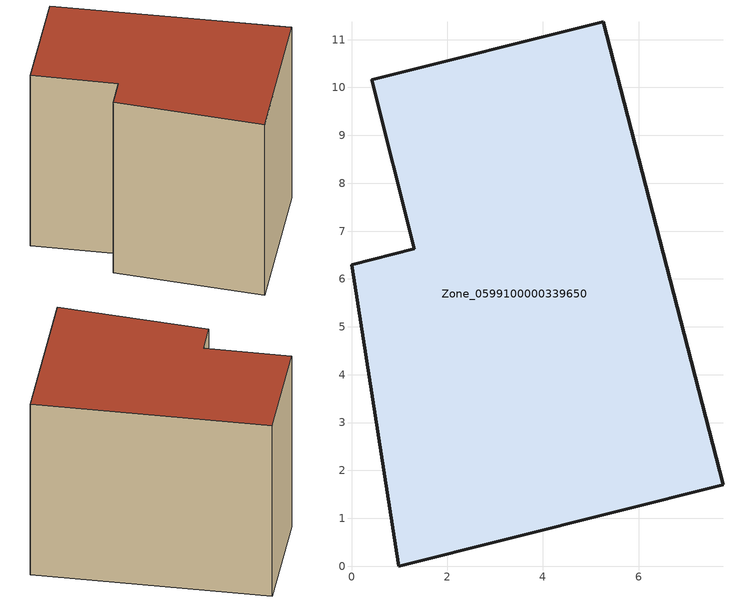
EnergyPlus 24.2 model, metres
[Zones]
Zone_0599100000339650
 floor ground (C_G): 7.76,1.7 0.99,0 0,6.3 1.31,6.63 0.42,10.16 5.26,11.37 z0
 wall outside (C_F): 7.76,1.7 5.26,11.37 0.42,10.16 1.31,6.63 0,6.3 0.99,0 7.76,1.7 z0:8.49
 roof outside (C_R): 0.99,0 7.76,1.7 5.26,11.37 0.42,10.16 1.31,6.63 0,6.3 z8.49
[BUILDING]
Pand.0599100000339650: North Axis=0; Terrain=City; Loads Convergence Tolerance Value=0.04; Temperature Convergence Tolerance Value=0.4; Solar Distribution=FullExterior; Maximum Number of Warmup Days=25; Minimum Number of Warmup Days=1
[Site:Location]
Rotterdam.The.Hague.AP_ZH_NLD Design_Conditions: Latitude=51.96; Longitude=4.45; Time Zone=1; Elevation=-4.5
[SITE:GROUNDTEMPERATURE:BUILDINGSURFACE]
18, 18, 18, 18, 18, 18, 18, 18, 18, 18, 18, 18
[MATERIAL] Thermal Absorptance=0.9; Solar Absorptance=0.7; Visible Absorptance=0.7
Name | Roughness | Thickness | Conductivity | Density | Specific Heat
G.TC.1992-2005 | MediumSmooth | 0.15 | 0.06 | 540 | 1210
F.TC.1992-2005 | Rough | 0.3 | 0.12 | 1920 | 840
R.TC.1992-2005 | MediumRough | 0.2 | 0.08 | 1500 | 1000
[CONSTRUCTION]
C_G: G.TC.1992-2005
C_F: F.TC.1992-2005
C_R: R.TC.1992-2005
[ZONE]
Zone_0599100000339650: Type=1; Multiplier=1; Ceiling Height=Autocalculate; Volume=Autocalculate; Floor Area=autocalculate; Part of Total Floor Area=Yes
[ZONEINFILTRATION:DESIGNFLOWRATE]
Infil_Zone_0599100000339650: Zone or ZoneList or Space or SpaceList=Zone_0599100000339650; Schedule=AlwaysOn; Design Flow Rate Calculation Method=Flow/Area; Flow Rate per Floor Area=0.0015; Constant Term Coefficient=1; Temperature Term Coefficient=0; Velocity Term Coefficient=0; Velocity Squared Term Coefficient=0
[HVACTEMPLATE:ZONE:IDEALLOADSAIRSYSTEM]
Zone_0599100000339650: Maximum Heating Supply Air Temperature=50; Minimum Cooling Supply Air Temperature=13; Maximum Heating Supply Air Humidity Ratio=0.0156; Minimum Cooling Supply Air Humidity Ratio=0.0077; Heating Limit=NoLimit; Cooling Limit=NoLimit; Dehumidification Control Type=ConstantSensibleHeatRatio; Cooling Sensible Heat Ratio=0.7; Dehumidification Setpoint=60; Humidification Control Type=None; Humidification Setpoint=30; Outdoor Air Method=None; Outdoor Air Flow Rate per Person=0.00944; Outdoor Air Flow Rate per Zone Floor Area=0; Outdoor Air Flow Rate per Zone=0; Demand Controlled Ventilation Type=None; Outdoor Air Economizer Type=NoEconomizer; Heat Recovery Type=None; Sensible Heat Recovery Effectiveness=0.7; Latent Heat Recovery Effectiveness=0.65
[ZONECONTROL:THERMOSTAT]
ThermostatControl_Zone_0599100000339650: Zone or ZoneList=Zone_0599100000339650; Control Type Schedule=DualSetpointControlType; Control 1=Thermostat_Zone_0599100000339650; Temperature Difference Between Cutout And Setpoint=0
[THERMOSTATSETPOINT:DUALSETPOINT]
Thermostat_Zone_0599100000339650: Heating Setpoint Temperature Schedule=HeatingSetpoint_Zone_0599100000339650; Cooling Setpoint Temperature Schedule=CoolingSetpoint_Zone_0599100000339650
[SCHEDULE:COMPACT]
HeatingSetpoint_Zone_0599100000339650: Through: 12/31, For: AllDays, Until: 24:00, 21
CoolingSetpoint_Zone_0599100000339650: Through: 12/31, For: AllDays, Until: 24:00, 24
DualSetpointControlType: Through: 12/31, For: AllDays, Until: 24:00, 4
AlwaysOn: Through: 12/31, For: AllDays, Until: 24:00, 1
